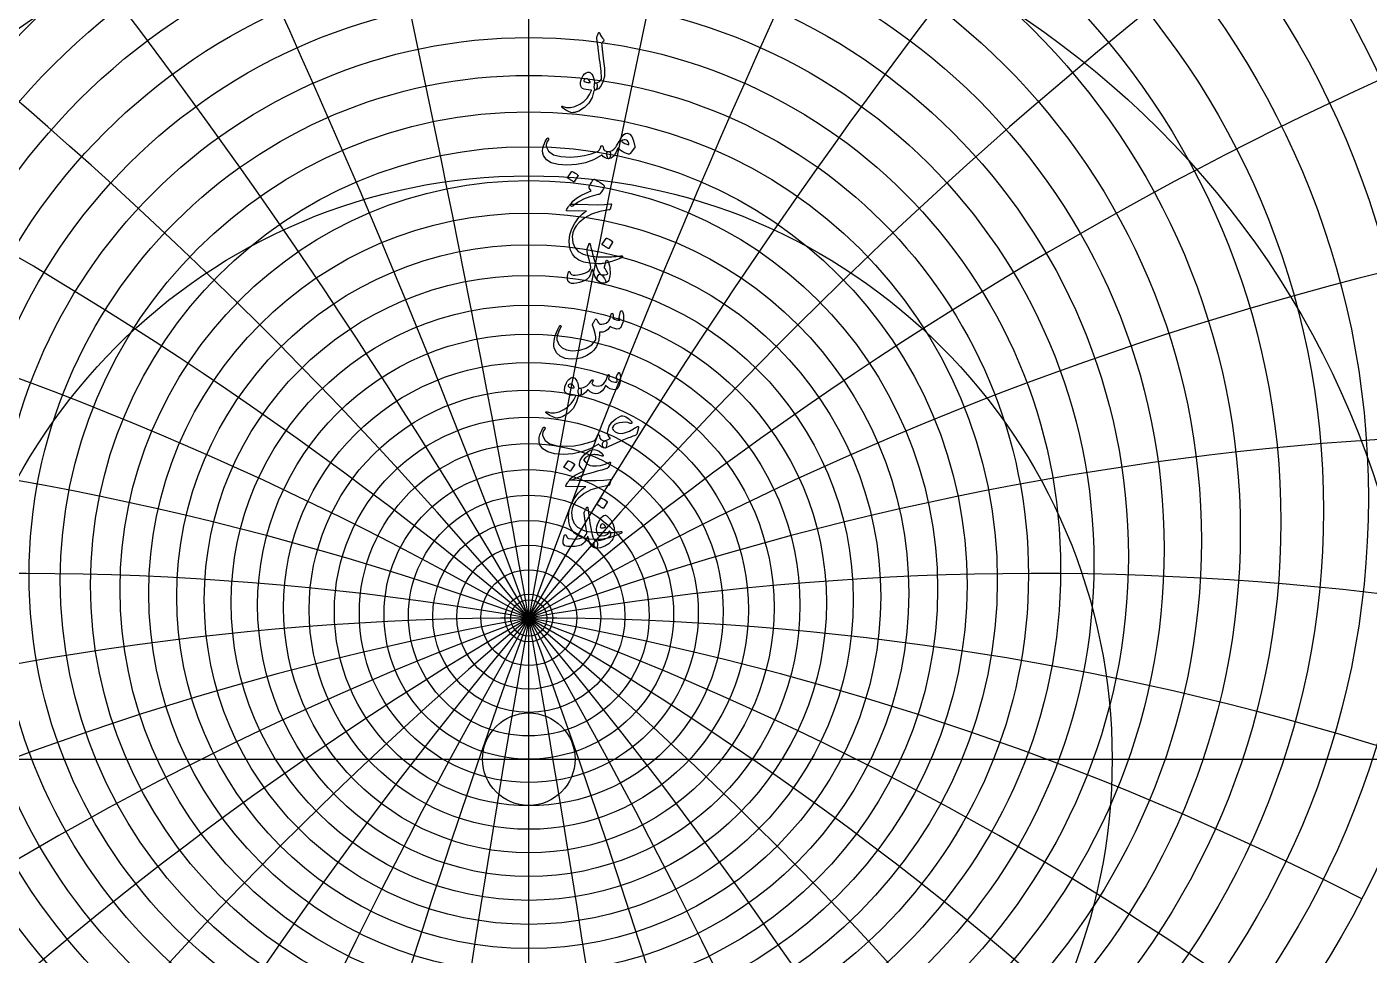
# Model space of a CAD drawing. Header units: millimetres. Extents: x -88 to 88, y -88 to 114.
# Drawn here: x -29.2 to 48.9, y -11.4 to 42.6 of the extents above; entities that cross this region are included whole.
import ezdxf

# ---------------------------------------------------------------- set-up
doc = ezdxf.new("R2010")
doc.units = ezdxf.units.MM
for name, color, linetype in [('CUT_INNER', 6, 'Continuous'), ('ENGRAVE', 7, 'Continuous'), ('ENGRAVE_FINE', 8, 'Continuous'), ('GUIDE', 3, 'Continuous'), ('TEXT', 5, 'Continuous')]:
    doc.layers.add(name, color=color, linetype=linetype)

msp = doc.modelspace()

# ---------------------------------------------------------------- linework, layer by layer
at = {"layer": 'CUT_INNER'}
msp.add_circle((0, 0), 2.69, dxfattribs=at)
at = {"layer": 'ENGRAVE'}
for points in [[(0, -79.2), (0, 79.2)], [(-79.2, 0), (79.2, 0)]]:
    msp.add_lwpolyline(points, dxfattribs=at)
for centre, radius in [((0, 0), 79.2), ((0, 16.845), 54.5115), ((0, 13.2415), 41.3902), ((0, 0), 51.8435), ((0, 11.0406), 30.9414), ((0, 0), 33.9362), ((0, 9.6616), 22.1081), ((0, 8.8166), 14.2656), ((0, 8.3572), 6.9996), ((0, 8.2112), 1.056)]:
    msp.add_circle(centre, radius, dxfattribs=at)
msp.add_arc((0, -159.5578), 167.769, 72, 108, dxfattribs=at)
msp.add_arc((0, -159.5578), 167.769, 72, 108, dxfattribs=at)
at = {"layer": 'ENGRAVE_FINE'}
for centre, radius in [((0, 15.9664), 51.5974), ((0, 15.1769), 48.8445), ((0, 14.4656), 46.2353), ((0, 13.8231), 43.7549), ((0, 12.714), 39.1295), ((0, 12.2348), 36.9628), ((0, 11.7989), 34.8811), ((0, 11.4021), 32.8764), ((0, 10.7111), 29.0698), ((0, 10.4108), 27.2557), ((0, 10.1371), 25.4939), ((0, 9.8881), 23.7795), ((0, 9.4561), 20.4758), ((0, 9.27), 18.8787), ((0, 9.1022), 17.3134), ((0, 8.9514), 15.7767), ((0, 8.6971), 12.7772), ((0, 8.5919), 11.3089), ((0, 8.5006), 9.8582), ((0, 8.4225), 8.4225), ((0, 8.3042), 5.5872), ((0, 8.2633), 4.1832), ((0, 8.2343), 2.7854), ((0, 8.217), 1.3916)]:
    msp.add_circle(centre, radius, dxfattribs=at)
for centre, radius, start, end in [((-951.4654, -159.5578), 966.1433, 7.2741385, 13.7327429), ((-951.4654, -159.5578), 966.1433, 7.2741385, 13.7327429), ((951.4654, -159.5578), 966.1433, 166.2672571, 172.7258615), ((951.4654, -159.5578), 966.1433, 166.2672571, 172.7258615), ((-460.9416, -159.5578), 490.5238, 14.600687, 27.283105), ((-460.9416, -159.5578), 490.5238, 14.600687, 27.283105), ((460.9416, -159.5578), 490.5238, 152.716895, 165.399313), ((460.9416, -159.5578), 490.5238, 152.716895, 165.399313), ((-290.5845, -159.5578), 335.5381, 22.032702, 40.487991), ((-290.5845, -159.5578), 335.5381, 22.032702, 40.487991), ((290.5845, -159.5578), 335.5381, 139.512009, 157.967298), ((290.5845, -159.5578), 335.5381, 139.512009, 157.967298), ((-199.9393, -159.5578), 261.0023, 29.62447, 53.218263), ((-199.9393, -159.5578), 261.0023, 29.62447, 53.218263), ((199.9393, -159.5578), 261.0023, 126.781737, 150.37553), ((199.9393, -159.5578), 261.0023, 126.781737, 150.37553), ((-140.7749, -159.5578), 219.0069, 37.431974, 65.38611), ((-140.7749, -159.5578), 219.0069, 37.431974, 65.38611), ((140.7749, -159.5578), 219.0069, 114.61389, 142.568026), ((140.7749, -159.5578), 219.0069, 114.61389, 142.568026), ((-96.8615, -159.5578), 193.723, 45.513129, 76.945134), ((-96.8615, -159.5578), 193.723, 45.513129, 76.945134), ((96.8615, -159.5578), 193.723, 103.054866, 134.486871), ((96.8615, -159.5578), 193.723, 103.054866, 134.486871), ((-61.0629, -159.5578), 178.5361, 53.927662, 87.885106), ((-61.0629, -159.5578), 178.5361, 53.927662, 87.885106), ((61.0629, -159.5578), 178.5361, 92.114894, 126.072338), ((61.0629, -159.5578), 178.5361, 92.114894, 126.072338), ((-29.5822, -159.5578), 170.3571, 62.736443, 98.224064), ((-29.5822, -159.5578), 170.3571, 62.736443, 98.224064), ((29.5822, -159.5578), 170.3571, 81.775936, 117.263557), ((29.5822, -159.5578), 170.3571, 81.775936, 117.263557)]:
    msp.add_arc(centre, radius, start, end, dxfattribs=at)
at = {"layer": 'GUIDE'}
msp.add_circle((0, 0), 80.52, dxfattribs=at)
at = {"layer": 'TEXT'}
for points in [[(3.9579, 42.0162), (3.9895, 42.0927), (4.0141, 42.1533), (4.0316, 42.198), (4.0422, 42.227), (4.0504, 42.2455), (4.0609, 42.2586), (4.0738, 42.2665), (4.089, 42.2692), (4.1063, 42.2663), (4.1206, 42.2575), (4.1321, 42.2428), (4.1405, 42.2223), (4.1795, 42.1219), (4.226, 42.0315), (4.2802, 41.951), (4.3419, 41.8804), (4.3592, 41.8579), (4.3642, 41.8324), (4.3569, 41.804), (4.3373, 41.7727), (4.2342, 41.6275), (4.2412, 41.5625), (4.2483, 41.4987), (4.2553, 41.436), (4.2623, 41.3746), (4.2693, 41.3143), (4.2764, 41.2551), (4.2834, 41.1972), (4.2904, 41.1404), (4.3551, 40.6146), (4.3946, 40.2036), (4.409, 39.9073), (4.3982, 39.7258), (4.3097, 39.3965), (4.1944, 39.1532), (4.0521, 38.996), (3.8829, 38.9249), (3.8782, 38.9249), (3.8736, 38.9249), (3.8689, 38.9249), (3.8642, 38.9249), (3.8364, 38.9512), (3.8185, 39.0115), (3.8106, 39.1058), (3.8127, 39.234), (3.8171, 39.2815), (3.8302, 39.316), (3.8522, 39.3377), (3.8829, 39.3464), (4.0018, 39.3702), (4.1007, 39.4132), (4.1798, 39.4755), (4.2389, 39.5572), (4.235, 39.6553), (4.2278, 39.7668), (4.2174, 39.8918), (4.2038, 40.0303), (4.1872, 40.1816), (4.1681, 40.3453), (4.1463, 40.5212), (4.1218, 40.7094), (4.0993, 40.8945), (4.0785, 41.0607), (4.0595, 41.2083), (4.0422, 41.3371), (4.0273, 41.4472), (4.0152, 41.5385), (4.0062, 41.6111), (4, 41.665), (3.9532, 41.9319), (3.9517, 41.9583), (3.952, 41.9811), (3.9541, 42.0004), (3.9579, 42.0162)], [(3.7893, 38.8734), (3.6795, 38.4878), (3.4953, 38.1649), (3.2368, 37.9047), (2.904, 37.7071), (2.8575, 37.687), (2.8115, 37.669), (2.7661, 37.6531), (2.7213, 37.6392), (2.6774, 37.6276), (2.6347, 37.6187), (2.5931, 37.6124), (2.5527, 37.6087), (2.452, 37.6231), (2.3185, 37.6755), (2.1522, 37.7659), (1.9532, 37.8944), (1.9318, 37.9129), (1.9192, 37.9307), (1.9154, 37.948), (1.9204, 37.9647), (1.9315, 37.9776), (1.9461, 37.9834), (1.9643, 37.9823), (1.986, 37.9741), (2.1929, 37.907), (2.4251, 37.9073), (2.6824, 37.9749), (2.9649, 38.1099), (3.1956, 38.2665), (3.3864, 38.4507), (3.5375, 38.6623), (3.6487, 38.9015), (3.6479, 38.91), (3.6452, 38.9167), (3.6408, 38.9217), (3.6347, 38.9249), (3.4734, 38.9343), (3.3361, 38.953), (3.2228, 38.9811), (3.1335, 39.0186), (3.0644, 39.0765), (3.0211, 39.1567), (3.0035, 39.2592), (3.0117, 39.3839), (3.0144, 39.4005), (3.0176, 39.4173), (3.0214, 39.4344), (3.0258, 39.4518), (3.0308, 39.4698), (3.0363, 39.4887), (3.0425, 39.5085), (3.0492, 39.5291), (3.1042, 39.6629), (3.171, 39.7738), (3.2494, 39.862), (3.3396, 39.9272), (3.4318, 39.963), (3.5164, 39.9624), (3.5934, 39.9255), (3.6628, 39.8523), (3.7234, 39.7504), (3.7693, 39.6322), (3.8007, 39.4975), (3.8174, 39.3464), (3.8266, 39.3466), (3.8355, 39.347), (3.8441, 39.3478), (3.8525, 39.3488), (3.8608, 39.3498), (3.8695, 39.3505), (3.8784, 39.351), (3.8876, 39.3511), (3.9192, 39.3444), (3.9438, 39.3242), (3.9614, 39.2905), (3.9719, 39.2434), (3.9763, 39.1916), (3.9754, 39.1392), (3.9693, 39.0862), (3.9579, 39.0326), (3.9429, 38.9855), (3.9263, 38.9518), (3.9078, 38.9316), (3.8876, 38.9249), (3.7986, 38.9249), (3.798, 38.9164), (3.7963, 38.905), (3.7934, 38.8906), (3.7893, 38.8734)], [(3.5644, 39.398), (3.5152, 39.4837), (3.4614, 39.5443), (3.4028, 39.5798), (3.3396, 39.59), (3.3018, 39.5801), (3.2682, 39.5642), (3.2386, 39.5426), (3.2131, 39.5151), (3.2049, 39.5004), (3.2038, 39.4846), (3.2096, 39.4676), (3.2225, 39.4495), (3.2708, 39.407), (3.3408, 39.3781), (3.4324, 39.3625), (3.5457, 39.3605), (3.5574, 39.3628), (3.5644, 39.3699), (3.5668, 39.3816), (3.5644, 39.398)], [(1.0679, 36.1157), (1.0846, 36.1338), (1.1019, 36.1414), (1.1197, 36.1385), (1.1382, 36.125), (1.1522, 36.1075), (1.1569, 36.0876), (1.1522, 36.0653), (1.1382, 36.0407), (1.0668, 35.9301), (1.0211, 35.8276), (1.0012, 35.7333), (1.007, 35.6473), (1.1537, 35.3645), (1.4391, 35.1672), (1.8633, 35.0553), (2.4262, 35.029), (2.844, 35.0597), (3.2448, 35.1238), (3.6285, 35.2213), (3.9953, 35.3522), (4.06, 35.3905), (4.1136, 35.4494), (4.1561, 35.5287), (4.1874, 35.6285), (4.1979, 35.6569), (4.2155, 35.6765), (4.2401, 35.6874), (4.2717, 35.6894), (4.2942, 35.6798), (4.3103, 35.6601), (4.32, 35.6306), (4.3232, 35.5911), (4.3452, 35.4933), (4.4064, 35.4201), (4.5068, 35.3715), (4.6464, 35.3475), (4.6968, 35.3364), (4.7307, 35.3077), (4.7483, 35.2614), (4.7494, 35.1976), (4.7325, 35.0788), (4.7096, 34.9939), (4.6809, 34.9429), (4.6464, 34.926), (4.5436, 34.9394), (4.4462, 34.9798), (4.354, 35.0471), (4.267, 35.1414), (4.2597, 35.1452), (4.2471, 35.1426), (4.2292, 35.1335), (4.2061, 35.118), (3.7693, 34.8721), (3.2928, 34.6964), (2.7764, 34.5911), (2.2202, 34.5559), (1.7061, 34.5911), (1.3068, 34.6964), (1.0223, 34.8721), (0.8525, 35.118), (0.8138, 35.2553), (0.8009, 35.3955), (0.8138, 35.5387), (0.8525, 35.6847), (0.9046, 35.8206), (0.9579, 35.9377), (1.0123, 36.036), (1.0679, 36.1157)], [(5.7331, 36.4154), (5.8797, 36.3633), (6.0012, 36.2164), (6.0975, 35.9746), (6.1687, 35.6379), (6.1713, 35.6136), (6.1698, 35.5922), (6.1643, 35.5738), (6.1546, 35.5583), (5.897, 35.2351), (5.8791, 35.2155), (5.8584, 35.2035), (5.8346, 35.1991), (5.808, 35.2023), (5.6329, 35.262), (5.4684, 35.3381), (5.3144, 35.4306), (5.171, 35.5395), (5.0554, 35.2711), (4.9286, 35.0793), (4.7907, 34.9643), (4.6417, 34.926), (4.625, 34.9321), (4.6078, 34.9505), (4.5899, 34.9813), (4.5715, 35.0243), (4.5431, 35.1309), (4.5328, 35.2164), (4.5407, 35.2808), (4.5668, 35.3241), (4.582, 35.3343), (4.5996, 35.3416), (4.6195, 35.346), (4.6417, 35.3475), (4.7483, 35.3656), (4.8525, 35.4154), (4.9544, 35.4968), (5.0539, 35.6098), (5.0975, 35.6754), (5.1628, 35.7831), (5.2497, 35.933), (5.3583, 36.125), (5.4432, 36.2521), (5.534, 36.3428), (5.6306, 36.3973), (5.7331, 36.4154)], [(5.3958, 35.9564), (5.4836, 35.8832), (5.5832, 35.8229), (5.6944, 35.7755), (5.8174, 35.7409), (5.8106, 35.8332), (5.7858, 35.9084), (5.7427, 35.9666), (5.6815, 36.0079), (5.611, 36.0293), (5.5398, 36.0278), (5.4681, 36.0035), (5.3958, 35.9564)], [(2.4871, 34.1718), (2.493, 34.1777), (2.5012, 34.1812), (2.5117, 34.1824), (2.5246, 34.1812), (2.6156, 34.1443), (2.7014, 34.0992), (2.7819, 34.046), (2.8572, 33.9845), (2.8645, 33.9751), (2.8677, 33.9658), (2.8668, 33.9564), (2.8618, 33.947), (2.6417, 33.591), (2.6335, 33.5826), (2.623, 33.5805), (2.6101, 33.5849), (2.5949, 33.5957), (2.5817, 33.6051), (2.5609, 33.6192), (2.5325, 33.6379), (2.4965, 33.6613), (2.4523, 33.6894), (2.3993, 33.7222), (2.3375, 33.7597), (2.267, 33.8018), (2.2576, 33.8088), (2.2529, 33.8159), (2.2529, 33.8229), (2.2576, 33.8299)], [(3.9532, 32.8249), (3.5439, 32.7181), (3.1827, 32.5802), (2.8695, 32.4113), (2.6042, 32.2113), (2.5635, 32.1806), (2.5258, 32.1633), (2.4909, 32.1595), (2.459, 32.1692), (2.4219, 32.2134), (2.4274, 32.2757), (2.4757, 32.3562), (2.5668, 32.4549), (2.7819, 32.6335), (3.0293, 32.7945), (3.3089, 32.9379), (3.6206, 33.0638), (3.5316, 33.1949), (3.515, 33.2277), (3.507, 33.2605), (3.5079, 33.2933), (3.5176, 33.3261), (3.5805, 33.4511), (3.6382, 33.5544), (3.6906, 33.6361), (3.7377, 33.6961), (3.7679, 33.7245), (3.7974, 33.7394), (3.8264, 33.7409), (3.8548, 33.7289), (4.0196, 33.6358), (4.1581, 33.5486), (4.2702, 33.4672), (4.356, 33.3917), (4.3727, 33.3674), (4.3806, 33.3366), (4.3797, 33.2995), (4.3701, 33.2558), (4.3399, 33.1876), (4.2916, 33.1048), (4.2251, 33.0073), (4.1405, 32.8952), (4.1183, 32.8785), (4.0797, 32.8612), (4.0246, 32.8434), (3.9532, 32.8249)], [(2.8478, 32.2816), (3.4488, 32.2605), (3.9684, 32.2582), (4.4066, 32.2746), (4.7635, 32.3097), (4.7745, 32.311), (4.784, 32.3103), (4.792, 32.3075), (4.7986, 32.3027), (4.8035, 32.2961), (4.8062, 32.288), (4.807, 32.2785), (4.8057, 32.2675), (4.7964, 32.2248), (4.7875, 32.1856), (4.7789, 32.1499), (4.7705, 32.1177), (4.7625, 32.089), (4.7547, 32.0638), (4.7472, 32.0421), (4.7401, 32.024), (4.7249, 31.995), (4.7073, 31.9736), (4.6874, 31.9599), (4.6651, 31.9537), (4.1241, 31.8557), (3.6534, 31.702), (3.2529, 31.4927), (2.9227, 31.2277), (2.7559, 31.0371), (2.6347, 30.8354), (2.5591, 30.6226), (2.5293, 30.3987), (2.558, 30.0471), (2.6721, 29.7605), (2.8718, 29.5389), (3.1569, 29.3823), (3.3048, 29.3348), (3.4672, 29.2956), (3.6443, 29.2646), (3.8361, 29.2418), (4.0422, 29.2268), (4.2623, 29.2195), (4.4965, 29.2198), (4.7448, 29.2277), (4.833, 29.2327), (4.9198, 29.2382), (5.0052, 29.2444), (5.089, 29.2511), (5.1708, 29.2584), (5.25, 29.2663), (5.3266, 29.2748), (5.4005, 29.2839), (5.423, 29.2851), (5.4391, 29.2792), (5.4488, 29.2663), (5.452, 29.2464), (5.4503, 29.2233), (5.445, 29.2055), (5.4362, 29.1929), (5.4239, 29.1856), (5.2916, 29.1296), (5.1663, 29.079), (5.048, 29.0336), (4.9368, 28.9935), (4.8329, 28.9584), (4.7366, 28.9279), (4.6479, 28.9022), (4.5668, 28.8811), (4.4905, 28.8656), (4.4163, 28.8518), (4.3441, 28.8398), (4.274, 28.8296), (4.2057, 28.8217), (4.1388, 28.8167), (4.0734, 28.8146), (4.0094, 28.8155), (3.5726, 28.8495), (3.2085, 28.9233), (2.9169, 29.0368), (2.6979, 29.1902), (2.5372, 29.382), (2.4251, 29.6059), (2.3615, 29.8621), (2.3466, 30.1504), (2.3926, 30.5082), (2.5024, 30.8554), (2.676, 31.192), (2.9134, 31.5181), (3.0062, 31.6168), (3.1113, 31.7113), (3.2287, 31.8018), (3.3583, 31.8881), (2.2248, 31.8975), (2.1976, 31.9092), (2.1862, 31.9303), (2.1906, 31.9607), (2.2108, 32.0006), (2.2488, 32.0585), (2.2834, 32.1106), (2.3144, 32.1569), (2.3419, 32.1973), (2.3659, 32.2315), (2.3864, 32.2593), (2.4034, 32.2807), (2.4169, 32.2956), (2.4473, 32.2983), (2.5293, 32.2968), (2.6628, 32.2913), (2.8478, 32.2816)], [(3.5902, 29.8941), (3.6171, 29.7713), (3.6464, 29.6465), (3.678, 29.5196), (3.712, 29.3906), (3.7483, 29.259), (3.7869, 29.1242), (3.8279, 28.9862), (3.8712, 28.8449), (3.9587, 28.5908), (4.0387, 28.4), (4.111, 28.2723), (4.1757, 28.2079), (4.2322, 28.1696), (4.2893, 28.1154), (4.3469, 28.0455), (4.4052, 27.9597), (4.4602, 27.8534), (4.4754, 27.7735), (4.4508, 27.7199), (4.3864, 27.6927), (4.1783, 27.7138), (3.9942, 27.852), (3.834, 28.1072), (3.6979, 28.4796), (3.695, 28.4857), (3.6909, 28.4901), (3.6856, 28.4928), (3.6792, 28.4937), (3.6745, 28.4928), (3.6698, 28.4901), (3.6651, 28.4857), (3.6604, 28.4796), (3.6473, 28.4193), (3.6312, 28.3555), (3.6121, 28.2881), (3.5902, 28.2173), (3.5662, 28.1503), (3.541, 28.0944), (3.5147, 28.0496), (3.4871, 28.0159), (3.3882, 27.9295), (3.2647, 27.8531), (3.1165, 27.7867), (2.9438, 27.7302), (2.7682, 27.6883), (2.6159, 27.6705), (2.4871, 27.6766), (2.3817, 27.7068), (2.2916, 27.7823), (2.2506, 27.9152), (2.2588, 28.1055), (2.3162, 28.3531), (2.3217, 28.3613), (2.3291, 28.3672), (2.3381, 28.3707), (2.349, 28.3719), (2.3618, 28.3704), (2.3724, 28.366), (2.3806, 28.3587), (2.3864, 28.3485), (2.4087, 28.2966), (2.4333, 28.2536), (2.4602, 28.2194), (2.4895, 28.1939), (2.5808, 28.1599), (2.7049, 28.1517), (2.8618, 28.1693), (3.0515, 28.2126), (3.2538, 28.2776), (3.411, 28.3508), (3.5231, 28.4322), (3.5902, 28.5218), (3.6013, 28.6125), (3.5832, 28.7677), (3.5357, 28.9872), (3.459, 29.2712), (3.4222, 29.4208), (3.4005, 29.5417), (3.3941, 29.6339), (3.4028, 29.6974), (3.4918, 29.9503), (3.5015, 29.977), (3.5117, 29.996), (3.5226, 30.0074), (3.534, 30.0112), (3.548, 30.0039), (3.5621, 29.982), (3.5761, 29.9454), (3.5902, 29.8941)], [(4.4942, 30.2969), (4.5, 30.3028), (4.5082, 30.3063), (4.5188, 30.3075), (4.5316, 30.3063), (4.6227, 30.2694), (4.7085, 30.2243), (4.789, 30.1711), (4.8642, 30.1096), (4.8715, 30.1002), (4.8747, 30.0909), (4.8739, 30.0815), (4.8689, 30.0721), (4.6487, 29.7161), (4.6405, 29.7077), (4.63, 29.7056), (4.6171, 29.71), (4.6019, 29.7208), (4.5887, 29.7302), (4.5679, 29.7442), (4.5395, 29.763), (4.5035, 29.7864), (4.4593, 29.8145), (4.4064, 29.8473), (4.3446, 29.8848), (4.274, 29.9269), (4.2647, 29.9339), (4.26, 29.941), (4.26, 29.948), (4.2647, 29.955)], [(4.5363, 28.3812), (4.5088, 28.4272), (4.4825, 28.4667), (4.4573, 28.4998), (4.4333, 28.5264), (4.416, 28.5493), (4.4064, 28.5756), (4.4043, 28.6055), (4.4099, 28.6389), (4.5082, 28.9948), (4.522, 29.0259), (4.5398, 29.0346), (4.5618, 29.0212), (4.5879, 28.9855), (4.6271, 28.9096), (4.6605, 28.818), (4.688, 28.7106), (4.7096, 28.5873), (4.7222, 28.4691), (4.7272, 28.3531), (4.7246, 28.2396), (4.7143, 28.1283), (4.6976, 28.0314), (4.6757, 27.9468), (4.6484, 27.8745), (4.616, 27.8145), (4.5758, 27.77), (4.5211, 27.7349), (4.4517, 27.7091), (4.3677, 27.6927), (4.2816, 27.6895), (4.2014, 27.7032), (4.1271, 27.734), (4.0586, 27.7817), (4.0056, 27.8423), (3.9778, 27.9117), (3.9751, 27.9898), (3.9977, 28.0768), (4.0337, 28.1479), (4.0761, 28.1927), (4.125, 28.2112), (4.1804, 28.2033), (4.308, 28.1725), (4.4192, 28.1693), (4.5141, 28.1936), (4.5925, 28.2454), (4.5943, 28.2592), (4.5855, 28.2864), (4.5662, 28.3271), (4.5363, 28.3812)], [(5.3443, 26.0409), (5.3525, 26.0613), (5.363, 26.076), (5.3759, 26.0848), (5.3911, 26.0877), (5.4107, 26.0853), (5.4274, 26.0783), (5.4412, 26.0666), (5.452, 26.0502), (5.4787, 25.9917), (5.4977, 25.9191), (5.5091, 25.8324), (5.5129, 25.7317), (5.5027, 25.5672), (5.4719, 25.4109), (5.4207, 25.2627), (5.349, 25.1228), (5.3244, 25.0891), (5.2975, 25.0631), (5.2682, 25.0446), (5.2366, 25.0338), (5.1221, 25.0265), (4.9989, 25.0467), (4.8668, 25.0944), (4.726, 25.1697), (4.6075, 25.0072), (4.4672, 24.8992), (4.3054, 24.8456), (4.1218, 24.8465), (4.1158, 24.7477), (4.1072, 24.6527), (4.0959, 24.5615), (4.082, 24.4741), (4.0655, 24.3899), (4.0463, 24.3084), (4.0245, 24.2295), (4, 24.1533), (3.9432, 24.0157), (3.8665, 23.8886), (3.7699, 23.7721), (3.6534, 23.6661), (3.3809, 23.4846), (3.0925, 23.357), (2.7884, 23.2832), (2.4684, 23.2633), (2.108, 23.3122), (1.8232, 23.4401), (1.6139, 23.6471), (1.4801, 23.9331), (1.462, 24.0362), (1.459, 24.1579), (1.4713, 24.2985), (1.4988, 24.4577), (1.543, 24.6322), (1.6054, 24.8137), (1.6859, 25.0022), (1.7846, 25.1978), (1.7925, 25.21), (1.8021, 25.2188), (1.8135, 25.2241), (1.8267, 25.2259), (1.8399, 25.2247), (1.8513, 25.2212), (1.861, 25.2153), (1.8689, 25.2071), (1.8741, 25.1951), (1.8759, 25.1825), (1.8741, 25.1694), (1.8689, 25.1556), (1.7436, 24.8954), (1.6628, 24.6814), (1.6265, 24.5136), (1.6347, 24.3921), (1.7529, 24.1243), (1.9391, 23.9296), (2.1932, 23.8081), (2.5152, 23.7598), (2.9655, 23.7885), (3.3466, 23.9027), (3.6587, 24.1023), (3.9017, 24.3874), (3.9008, 24.5754), (3.87, 24.7739), (3.8095, 24.9829), (3.719, 25.2024), (3.7076, 25.2247), (3.7014, 25.2446), (3.7006, 25.2622), (3.7049, 25.2774), (3.7301, 25.3296), (3.7541, 25.3787), (3.777, 25.4245), (3.7986, 25.4671), (3.8191, 25.5059), (3.8384, 25.5403), (3.8566, 25.5703), (3.8736, 25.5959), (3.8832, 25.6067), (3.8935, 25.6111), (3.9043, 25.6091), (3.9157, 25.6006), (3.9216, 25.5941), (3.9298, 25.5842), (3.9403, 25.5707), (3.9532, 25.5537), (3.9678, 25.5332), (3.9836, 25.5092), (4.0006, 25.4817), (4.0188, 25.4507), (4.0556, 25.391), (4.0867, 25.3476), (4.1119, 25.3207), (4.1312, 25.3102), (4.253, 25.2999), (4.3747, 25.3207), (4.4965, 25.3725), (4.6183, 25.4554), (4.6625, 25.5104), (4.7061, 25.6006), (4.7492, 25.7259), (4.7916, 25.8863), (4.7957, 25.9015), (4.8033, 25.9144), (4.8144, 25.9249), (4.8291, 25.9331), (4.8428, 25.9384), (4.856, 25.9401), (4.8686, 25.9384), (4.8806, 25.9331), (4.8985, 25.9038), (4.9052, 25.8488), (4.9008, 25.768), (4.8853, 25.6615), (4.9798, 25.6035), (5.0808, 25.5654), (5.1883, 25.5473), (5.3021, 25.549), (5.3007, 25.5833), (5.2963, 25.6111), (5.289, 25.6325), (5.2787, 25.6474), (5.267, 25.6615), (5.26, 25.6755), (5.2576, 25.6896), (5.26, 25.7036)], [(2.8689, 21.1077), (2.7591, 20.7222), (2.575, 20.3993), (2.3165, 20.139), (1.9836, 19.9414), (1.9371, 19.9214), (1.8911, 19.9034), (1.8457, 19.8874), (1.8009, 19.8735), (1.757, 19.862), (1.7143, 19.853), (1.6727, 19.8467), (1.6323, 19.8431), (1.5316, 19.8574), (1.3981, 19.9098), (1.2319, 20.0003), (1.0328, 20.1288), (1.0114, 20.1472), (0.9988, 20.1651), (0.995, 20.1824), (1, 20.1991), (1.0111, 20.2119), (1.0258, 20.2178), (1.0439, 20.2166), (1.0656, 20.2084), (1.2725, 20.1414), (1.5047, 20.1417), (1.762, 20.2093), (2.0445, 20.3443), (2.2752, 20.5009), (2.4661, 20.685), (2.6171, 20.8967), (2.7284, 21.1358), (2.7275, 21.1443), (2.7248, 21.1511), (2.7205, 21.156), (2.7143, 21.1592), (2.553, 21.1686), (2.4157, 21.1874), (2.3024, 21.2155), (2.2131, 21.2529), (2.144, 21.3109), (2.1007, 21.3911), (2.0832, 21.4936), (2.0913, 21.6183), (2.094, 21.6348), (2.0972, 21.6516), (2.101, 21.6688), (2.1054, 21.6862), (2.1104, 21.7042), (2.1159, 21.7231), (2.1221, 21.7428), (2.1288, 21.7635), (2.1839, 21.8973), (2.2506, 22.0082), (2.3291, 22.0963), (2.4192, 22.1616), (2.5114, 22.1973), (2.596, 22.1967), (2.673, 22.1598), (2.7424, 22.0867), (2.803, 21.9848), (2.849, 21.8665), (2.8803, 21.7319), (2.897, 21.5808), (2.9062, 21.5809), (2.9151, 21.5814), (2.9238, 21.5821), (2.9321, 21.5831), (2.9404, 21.5842), (2.9491, 21.5849), (2.958, 21.5853), (2.9672, 21.5855), (2.9988, 21.5787), (3.0234, 21.5585), (3.041, 21.5249), (3.0515, 21.4778), (3.0559, 21.4259), (3.0551, 21.3735), (3.0489, 21.3205), (3.0375, 21.267), (3.0226, 21.2198), (3.0059, 21.1862), (2.9874, 21.166), (2.9672, 21.1592), (2.8782, 21.1592), (2.8777, 21.1508), (2.8759, 21.1393), (2.873, 21.125), (2.8689, 21.1077)], [(5.2342, 22.4942), (5.2445, 22.5012), (5.2565, 22.4988), (5.2702, 22.4871), (5.2857, 22.466), (5.3024, 22.4303), (5.315, 22.3794), (5.3235, 22.3132), (5.3279, 22.2319), (5.3294, 22.1393), (5.3244, 22.0492), (5.313, 21.9614), (5.2951, 21.8759), (5.243, 21.7096), (5.185, 21.5902), (5.1212, 21.5176), (5.0516, 21.4918), (4.8867, 21.5015), (4.7342, 21.5445), (4.594, 21.6209), (4.4661, 21.7307), (4.3782, 21.5577), (4.274, 21.4227), (4.1534, 21.3258), (4.0164, 21.267), (3.8727, 21.2541), (3.7272, 21.2904), (3.5799, 21.3759), (3.4309, 21.5105), (3.3103, 21.3568), (3.1921, 21.2471), (3.0761, 21.1812), (2.9625, 21.1592), (2.9397, 21.1721), (2.9181, 21.2108), (2.8976, 21.2752), (2.8782, 21.3653), (2.8712, 21.4543), (2.8829, 21.5199), (2.9134, 21.5621), (2.9625, 21.5808), (3.1786, 21.6297), (3.3677, 21.7248), (3.5299, 21.8662), (3.6651, 22.0539), (3.6724, 22.0641), (3.6804, 22.0714), (3.6888, 22.0758), (3.6979, 22.0773), (3.709, 22.0761), (3.719, 22.0726), (3.7278, 22.0667), (3.7354, 22.0586), (3.7398, 22.0334), (3.7295, 21.9906), (3.7046, 21.9303), (3.6651, 21.8525), (3.7169, 21.7924), (3.7974, 21.7482), (3.9066, 21.7198), (4.0445, 21.7073), (4.2164, 21.7433), (4.3665, 21.8607), (4.4951, 22.0594), (4.6019, 22.3396), (4.6072, 22.3539), (4.6136, 22.3642), (4.6212, 22.3703), (4.63, 22.3724), (4.6432, 22.3712), (4.6546, 22.3677), (4.6643, 22.3618), (4.6722, 22.3536), (4.678, 22.3419), (4.6815, 22.3302), (4.6827, 22.3185), (4.6815, 22.3068), (4.6347, 22.1101), (4.6894, 22.0615), (4.7553, 22.0187), (4.8323, 21.9819), (4.9204, 21.9508), (5.0062, 21.9306), (5.0715, 21.9262), (5.1163, 21.9376), (5.1405, 21.9649), (5.1485, 22.0064), (5.1441, 22.0656), (5.1274, 22.1423), (5.0984, 22.2365), (5.1034, 22.2632), (5.1277, 22.315), (5.1713, 22.392), (5.2342, 22.4942)], [(2.644, 21.6323), (2.5949, 21.7181), (2.541, 21.7787), (2.4825, 21.8141), (2.4192, 21.8244), (2.3815, 21.8144), (2.3478, 21.7986), (2.3182, 21.7769), (2.2928, 21.7494), (2.2846, 21.7348), (2.2834, 21.719), (2.2892, 21.702), (2.3021, 21.6838), (2.3504, 21.6414), (2.4204, 21.6124), (2.512, 21.5969), (2.6253, 21.5948), (2.637, 21.5972), (2.644, 21.6042), (2.6464, 21.6159), (2.644, 21.6323)], [(6.3747, 19.279), (6.2811, 18.9043), (6.2705, 18.8862), (6.253, 18.8692), (6.2284, 18.8534), (6.1968, 18.8387), (6.1266, 18.814), (6.0521, 18.7866), (5.9733, 18.7566), (5.89, 18.724), (5.8023, 18.689), (5.7102, 18.652), (5.6138, 18.6129), (5.5129, 18.5718), (4.4356, 18.1034), (4.3864, 18.1142), (4.3466, 18.1467), (4.3162, 18.2009), (4.2951, 18.2767), (4.2916, 18.3572), (4.3138, 18.4254), (4.3619, 18.4813), (4.4356, 18.5249), (4.4448, 18.5292), (4.4631, 18.5372), (4.4905, 18.5491), (4.527, 18.5647), (4.5722, 18.5839), (4.6259, 18.6063), (4.6881, 18.6319), (4.7588, 18.6607), (4.6678, 18.7541), (4.6101, 18.8563), (4.5858, 18.9672), (4.5949, 19.087), (4.685, 19.3718), (4.8384, 19.6127), (5.0551, 19.8098), (5.3349, 19.9629), (5.3961, 19.9772), (5.4672, 19.9734), (5.5483, 19.9514), (5.6394, 19.9113), (5.7339, 19.8566), (5.8209, 19.7954), (5.9002, 19.7278), (5.9719, 19.6537), (5.9921, 19.6265), (6.0012, 19.601), (5.9992, 19.5773), (5.986, 19.5554), (5.9661, 19.5384), (5.9438, 19.5296), (5.9192, 19.529), (5.8923, 19.5366), (5.7521, 19.5808), (5.6031, 19.601), (5.4453, 19.5972), (5.2787, 19.5694), (5.128, 19.5243), (5.0082, 19.464), (4.9195, 19.3885), (4.8619, 19.2978), (4.856, 19.2574), (4.8712, 19.2111), (4.9075, 19.159), (4.9649, 19.101), (5.0305, 19.0483), (5.0961, 19.0074), (5.1616, 18.9781), (5.2272, 18.9605), (5.4236, 18.9555), (5.6335, 18.9968), (5.8569, 19.0843), (6.0937, 19.2181), (6.1192, 19.2342), (6.1441, 19.2497), (6.1684, 19.2647), (6.1921, 19.279), (6.2149, 19.2925), (6.2366, 19.3048), (6.2571, 19.3159), (6.2764, 19.3259), (6.33, 19.351), (6.3642, 19.3516), (6.3791, 19.3276), (6.3747, 19.279)], [(0.8618, 19.2931), (0.8785, 19.3112), (0.8958, 19.3188), (0.9136, 19.3159), (0.9321, 19.3024), (0.9461, 19.2849), (0.9508, 19.265), (0.9461, 19.2427), (0.9321, 19.2181), (0.8607, 19.1075), (0.815, 19.005), (0.7951, 18.9108), (0.8009, 18.8247), (0.9476, 18.5419), (1.233, 18.3446), (1.6572, 18.2328), (2.2202, 18.2064), (2.6379, 18.2372), (3.0387, 18.3013), (3.4224, 18.3987), (3.7893, 18.5296), (3.8539, 18.5679), (3.9075, 18.6268), (3.95, 18.7061), (3.9813, 18.8059), (3.9918, 18.8343), (4.0094, 18.854), (4.034, 18.8648), (4.0656, 18.8668), (4.0881, 18.8572), (4.1042, 18.8376), (4.1139, 18.808), (4.1171, 18.7685), (4.1391, 18.6707), (4.2003, 18.5975), (4.3007, 18.5489), (4.4403, 18.5249), (4.4907, 18.5138), (4.5246, 18.4851), (4.5422, 18.4389), (4.5434, 18.375), (4.5264, 18.2562), (4.5035, 18.1713), (4.4749, 18.1203), (4.4403, 18.1034), (4.3376, 18.1168), (4.2401, 18.1572), (4.1479, 18.2246), (4.0609, 18.3188), (4.0536, 18.3226), (4.041, 18.32), (4.0232, 18.3109), (4, 18.2954), (3.5633, 18.0495), (3.0867, 17.8739), (2.5703, 17.7685), (2.0141, 17.7333), (1.5, 17.7685), (1.1007, 17.8739), (0.8162, 18.0495), (0.6464, 18.2954), (0.6077, 18.4327), (0.5949, 18.5729), (0.6077, 18.7161), (0.6464, 18.8622), (0.6985, 18.998), (0.7518, 19.1151), (0.8062, 19.2134), (0.8618, 19.2931)], [(4.7518, 17.2669), (4.7556, 17.2338), (4.7342, 17.1721), (4.6877, 17.0816), (4.616, 16.9625), (4.6007, 16.9432), (4.5832, 16.9273), (4.5633, 16.9151), (4.541, 16.9063), (4.2412, 16.8237), (3.9743, 16.7494), (3.7401, 16.6832), (3.5387, 16.6252), (3.37, 16.5758), (3.2342, 16.5351), (3.1312, 16.5032), (3.0609, 16.48), (2.4942, 16.2271), (2.4543, 16.2242), (2.4239, 16.2295), (2.4028, 16.2429), (2.3911, 16.2646), (2.3908, 16.2725), (2.3946, 16.2821), (2.4025, 16.2936), (2.4145, 16.3067), (2.5299, 16.415), (2.7026, 16.5292), (2.9327, 16.6492), (3.2202, 16.7751), (3.142, 16.8419), (3.0761, 16.9063), (3.0226, 16.9683), (2.9813, 17.0281), (2.9558, 17.0933), (2.9497, 17.1721), (2.9628, 17.2643), (2.9953, 17.37), (3.048, 17.48), (3.1218, 17.5901), (3.2166, 17.7002), (3.3326, 17.8103), (3.4587, 17.9054), (3.5796, 17.9707), (3.6953, 18.0061), (3.8056, 18.0117), (3.9552, 17.9815), (4.0902, 17.9192), (4.2105, 17.8246), (4.3162, 17.6978), (4.3256, 17.682), (4.3302, 17.6674), (4.3302, 17.6539), (4.3256, 17.6416), (4.3153, 17.6302), (4.3033, 17.6241), (4.2895, 17.6232), (4.274, 17.6276), (4.2051, 17.6495), (4.1388, 17.6686), (4.0751, 17.6847), (4.0141, 17.6978), (3.956, 17.7078), (3.9011, 17.7142), (3.8494, 17.7172), (3.801, 17.7166), (3.5993, 17.6929), (3.4298, 17.6358), (3.2925, 17.5453), (3.1874, 17.4215), (3.2992, 17.2742), (3.4239, 17.1651), (3.5615, 17.0939), (3.712, 17.0608), (3.9359, 17.0585), (4.1768, 17.0936), (4.4347, 17.1662), (4.7096, 17.2763), (4.721, 17.2792), (4.7319, 17.2786), (4.7421, 17.2745), (4.7518, 17.2669)], [(2.281, 17.3493), (2.2869, 17.3551), (2.2951, 17.3586), (2.3056, 17.3598), (2.3185, 17.3586), (2.4096, 17.3217), (2.4953, 17.2767), (2.5758, 17.2234), (2.6511, 17.1619), (2.6584, 17.1525), (2.6616, 17.1432), (2.6607, 17.1338), (2.6558, 17.1244), (2.4356, 16.7685), (2.4274, 16.76), (2.4169, 16.7579), (2.404, 16.7623), (2.3888, 16.7731), (2.3756, 16.7825), (2.3548, 16.7966), (2.3264, 16.8153), (2.2904, 16.8387), (2.2462, 16.8668), (2.1932, 16.8996), (2.1315, 16.9371), (2.0609, 16.9792), (2.0515, 16.9863), (2.0469, 16.9933), (2.0469, 17.0003), (2.0515, 17.0073)], [(2.808, 16.2412), (3.409, 16.2201), (3.9286, 16.2177), (4.3668, 16.2341), (4.7237, 16.2693), (4.7347, 16.2706), (4.7442, 16.2698), (4.7522, 16.2671), (4.7588, 16.2622), (4.7636, 16.2557), (4.7664, 16.2476), (4.7672, 16.2381), (4.7658, 16.2271), (4.7566, 16.1844), (4.7477, 16.1451), (4.7391, 16.1094), (4.7307, 16.0772), (4.7227, 16.0485), (4.7149, 16.0234), (4.7074, 16.0017), (4.7003, 15.9835), (4.685, 15.9546), (4.6675, 15.9332), (4.6476, 15.9194), (4.6253, 15.9133), (4.0843, 15.8152), (3.6136, 15.6615), (3.2131, 15.4522), (2.8829, 15.1873), (2.7161, 14.9967), (2.5949, 14.795), (2.5193, 14.5822), (2.4895, 14.3582), (2.5182, 14.0067), (2.6323, 13.7201), (2.832, 13.4985), (3.1171, 13.3418), (3.265, 13.2944), (3.4274, 13.2552), (3.6045, 13.2242), (3.7963, 13.2013), (4.0024, 13.1864), (4.2225, 13.1791), (4.4567, 13.1794), (4.7049, 13.1873), (4.7932, 13.1923), (4.88, 13.1978), (4.9653, 13.204), (5.0492, 13.2107), (5.131, 13.218), (5.2102, 13.2259), (5.2868, 13.2344), (5.3607, 13.2435), (5.3832, 13.2447), (5.3993, 13.2388), (5.409, 13.2259), (5.4122, 13.206), (5.4105, 13.1829), (5.4052, 13.165), (5.3964, 13.1524), (5.3841, 13.1451), (5.2518, 13.0892), (5.1265, 13.0386), (5.0082, 12.9932), (4.897, 12.9531), (4.7931, 12.918), (4.6968, 12.8875), (4.6081, 12.8617), (4.527, 12.8407), (4.4507, 12.8252), (4.3765, 12.8114), (4.3043, 12.7994), (4.2342, 12.7891), (4.1659, 12.7812), (4.099, 12.7763), (4.0335, 12.7742), (3.9696, 12.7751), (3.5328, 12.8091), (3.1686, 12.8828), (2.8771, 12.9964), (2.6581, 13.1498), (2.4974, 13.3416), (2.3853, 13.5655), (2.3217, 13.8216), (2.3068, 14.11), (2.3528, 14.4677), (2.4625, 14.8149), (2.6361, 15.1516), (2.8736, 15.4777), (2.9664, 15.5763), (3.0714, 15.6709), (3.1888, 15.7614), (3.3185, 15.8477), (2.185, 15.8571), (2.1578, 15.8688), (2.1464, 15.8899), (2.1508, 15.9203), (2.171, 15.9601), (2.209, 16.0181), (2.2436, 16.0702), (2.2746, 16.1165), (2.3021, 16.1569), (2.3261, 16.1911), (2.3466, 16.2189), (2.3636, 16.2403), (2.3771, 16.2552), (2.4075, 16.2578), (2.4895, 16.2564), (2.623, 16.2508), (2.808, 16.2412)], [(4.1874, 15.1821), (4.1932, 15.1879), (4.2014, 15.1914), (4.212, 15.1926), (4.2249, 15.1914), (4.3159, 15.1546), (4.4017, 15.1095), (4.4822, 15.0562), (4.5574, 14.9947), (4.5647, 14.9853), (4.5679, 14.976), (4.5671, 14.9666), (4.5621, 14.9572), (4.3419, 14.6013), (4.3338, 14.5928), (4.3232, 14.5907), (4.3103, 14.5951), (4.2951, 14.606), (4.2819, 14.6153), (4.2612, 14.6294), (4.2328, 14.6481), (4.1967, 14.6715), (4.1525, 14.6996), (4.0996, 14.7324), (4.0378, 14.7699), (3.9672, 14.812), (3.9579, 14.8191), (3.9532, 14.8261), (3.9532, 14.8331), (3.9579, 14.8401)], [(3.897, 12.6996), (3.9309, 12.6832), (3.9579, 12.6575), (3.9778, 12.6223), (3.9907, 12.5778), (3.9991, 12.5228), (4.0012, 12.4701), (3.9968, 12.4198), (3.986, 12.3717), (3.9699, 12.3308), (3.9497, 12.3015), (3.9254, 12.2839), (3.897, 12.2781), (3.7568, 12.317), (3.6405, 12.4151), (3.5483, 12.5723), (3.4801, 12.7886), (3.4713, 12.8259), (3.4637, 12.8583), (3.4573, 12.8857), (3.452, 12.9081), (3.4479, 12.9255), (3.445, 12.9379), (3.4432, 12.9454), (3.4426, 12.9479), (3.4356, 12.9616), (3.4286, 12.9654), (3.4216, 12.9593), (3.4145, 12.9432), (3.3349, 12.7634), (3.2459, 12.6223), (3.1476, 12.5199), (3.0398, 12.4561), (2.8835, 12.4069), (2.7003, 12.3764), (2.4901, 12.3647), (2.2529, 12.3717), (2.0946, 12.4206), (2.0082, 12.5392), (1.9939, 12.7274), (2.0515, 12.9853), (2.0647, 13.0164), (2.0808, 13.0392), (2.0998, 13.0538), (2.1218, 13.0603), (2.1435, 13.0582), (2.1616, 13.0474), (2.1762, 13.0278), (2.1874, 12.9994), (2.2111, 12.9388), (2.2401, 12.8928), (2.2743, 12.8615), (2.3138, 12.8448), (2.5354, 12.8109), (2.7459, 12.8073), (2.9453, 12.8343), (3.1335, 12.8917), (3.2152, 12.9344), (3.2822, 12.9924), (3.3346, 13.0655), (3.3724, 13.154), (3.37, 13.1958), (3.3583, 13.2933), (3.3373, 13.4464), (3.3068, 13.6551), (3.2913, 13.7668), (3.2775, 13.8677), (3.2655, 13.9577), (3.2553, 14.0369), (3.2465, 14.1046), (3.2389, 14.1604), (3.2325, 14.2042), (3.2272, 14.2359), (3.2228, 14.2845), (3.2237, 14.3273), (3.2298, 14.3642), (3.2412, 14.3952), (3.2594, 14.4337), (3.2764, 14.4695), (3.2922, 14.5028), (3.3068, 14.5334), (3.32, 14.5613), (3.3314, 14.5866), (3.3411, 14.6093), (3.349, 14.6294), (3.3572, 14.6455), (3.3677, 14.6563), (3.3806, 14.6619), (3.3958, 14.6622), (3.4125, 14.6557), (3.4251, 14.6458), (3.4336, 14.6323), (3.438, 14.6153), (3.4665, 14.3757), (3.4959, 14.1487), (3.5262, 13.9343), (3.5574, 13.7324), (3.5892, 13.5432), (3.6212, 13.3665), (3.6536, 13.2024), (3.6862, 13.0509), (3.7257, 12.9095), (3.774, 12.8038), (3.8311, 12.7339), (3.897, 12.6996)], [(4.4356, 14.1938), (4.4678, 14.1891), (4.5035, 14.175), (4.5428, 14.1516), (4.5855, 14.1188), (4.7685, 13.9239), (4.8958, 13.7043), (4.9675, 13.4602), (4.9836, 13.1914), (4.9693, 13.0515), (4.9403, 12.9268), (4.8967, 12.8173), (4.8384, 12.723), (4.6496, 12.5284), (4.4298, 12.3893), (4.1789, 12.3059), (3.897, 12.2781), (3.8686, 12.2848), (3.8443, 12.305), (3.8241, 12.3387), (3.808, 12.3858), (3.802, 12.4119), (3.798, 12.4385), (3.7961, 12.4657), (3.7963, 12.4935), (3.7979, 12.521), (3.8004, 12.5474), (3.8037, 12.5726), (3.808, 12.5966), (3.8206, 12.6381), (3.8396, 12.6692), (3.8651, 12.6897), (3.897, 12.6996), (4.1716, 12.7365), (4.4099, 12.805), (4.6119, 12.9051), (4.7775, 13.0369), (4.7696, 13.1027), (4.76, 13.1551), (4.7486, 13.1941), (4.7354, 13.2195), (4.7196, 13.2415), (4.7049, 13.2558), (4.6915, 13.2626), (4.6792, 13.2617), (4.6707, 13.2588), (4.664, 13.2547), (4.659, 13.2494), (4.6558, 13.2429), (4.6107, 13.1504), (4.5551, 13.079), (4.4889, 13.0287), (4.4122, 12.9994), (4.1894, 12.9821), (4.0363, 13.0427), (3.9529, 13.1812), (3.9391, 13.3975), (3.9579, 13.5216), (3.9953, 13.6504), (4.0515, 13.7839), (4.1265, 13.9221), (4.2055, 14.041), (4.2834, 14.1259), (4.3601, 14.1768), (4.4356, 14.1938)], [(4.2811, 13.6879), (4.2345, 13.6747), (4.1979, 13.6399), (4.1713, 13.5834), (4.1546, 13.5052), (4.1549, 13.493), (4.1558, 13.4842), (4.1572, 13.4789), (4.1593, 13.4771), (4.2064, 13.4657), (4.2541, 13.4596), (4.3024, 13.4587), (4.3513, 13.4631), (4.3943, 13.4722), (4.4298, 13.4853), (4.4576, 13.5026), (4.4778, 13.524), (4.4251, 13.5992), (4.3747, 13.6516), (4.3267, 13.6812), (4.2811, 13.6879)]]:
    msp.add_lwpolyline(points, close=True, dxfattribs=at)

doc.saveas('drawing.dxf')
